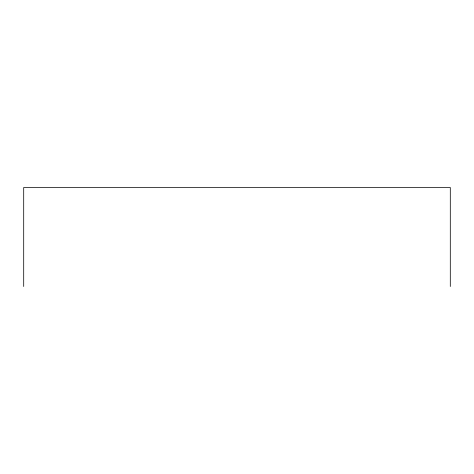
<?xml version="1.0" encoding="UTF-8"?>
<svg xmlns="http://www.w3.org/2000/svg" width="474" height="474" viewBox="0 0 474 474"><rect width="100%" height="100%" fill="white"/><g stroke="black" fill="none" stroke-linecap="round" stroke-linejoin="round"><path stroke-width="0.71" d="M450.3 286.497L450.3 187.503L23.7 187.503L23.7 286.497"/></g></svg>
